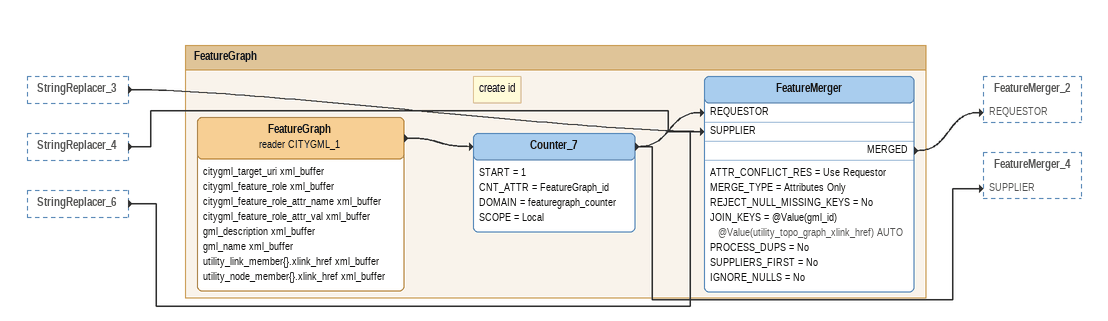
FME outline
StringReplacer_3 [outside]
    -> FeatureMerger [SUPPLIER]
StringReplacer_4 [outside]
    -> FeatureMerger [SUPPLIER]
StringReplacer_6 [outside]
    -> FeatureMerger [SUPPLIER]

Bookmark: FeatureGraph
FeatureGraph (reader CITYGML_1)
    attributes: citygml_target_uri xml_buffer, citygml_feature_role xml_buffer, citygml_feature_role_attr_name xml_buffer, citygml_feature_role_attr_val xml_buffer, gml_description xml_buffer, gml_name xml_buffer, utility_link_member{}.xlink_href xml_buffer, utility_node_member{}.xlink_href xml_buffer
    -> Counter_7
Note: create id
Counter_7
    START = 1
    CNT_ATTR = FeatureGraph_id
    DOMAIN = featuregraph_counter
    SCOPE = Local
    -> FeatureMerger [REQUESTOR]
    -> FeatureMerger_4 [SUPPLIER]
FeatureMerger
    ATTR_CONFLICT_RES = Use Requestor
    MERGE_TYPE = Attributes Only
    REJECT_NULL_MISSING_KEYS = No
    JOIN_KEYS = @Value(gml_id) @Value(utility_topo_graph_xlink_href) AUTO
    PROCESS_DUPS = No
    SUPPLIERS_FIRST = No
    IGNORE_NULLS = No
    MERGED -> FeatureMerger_2 [REQUESTOR]
